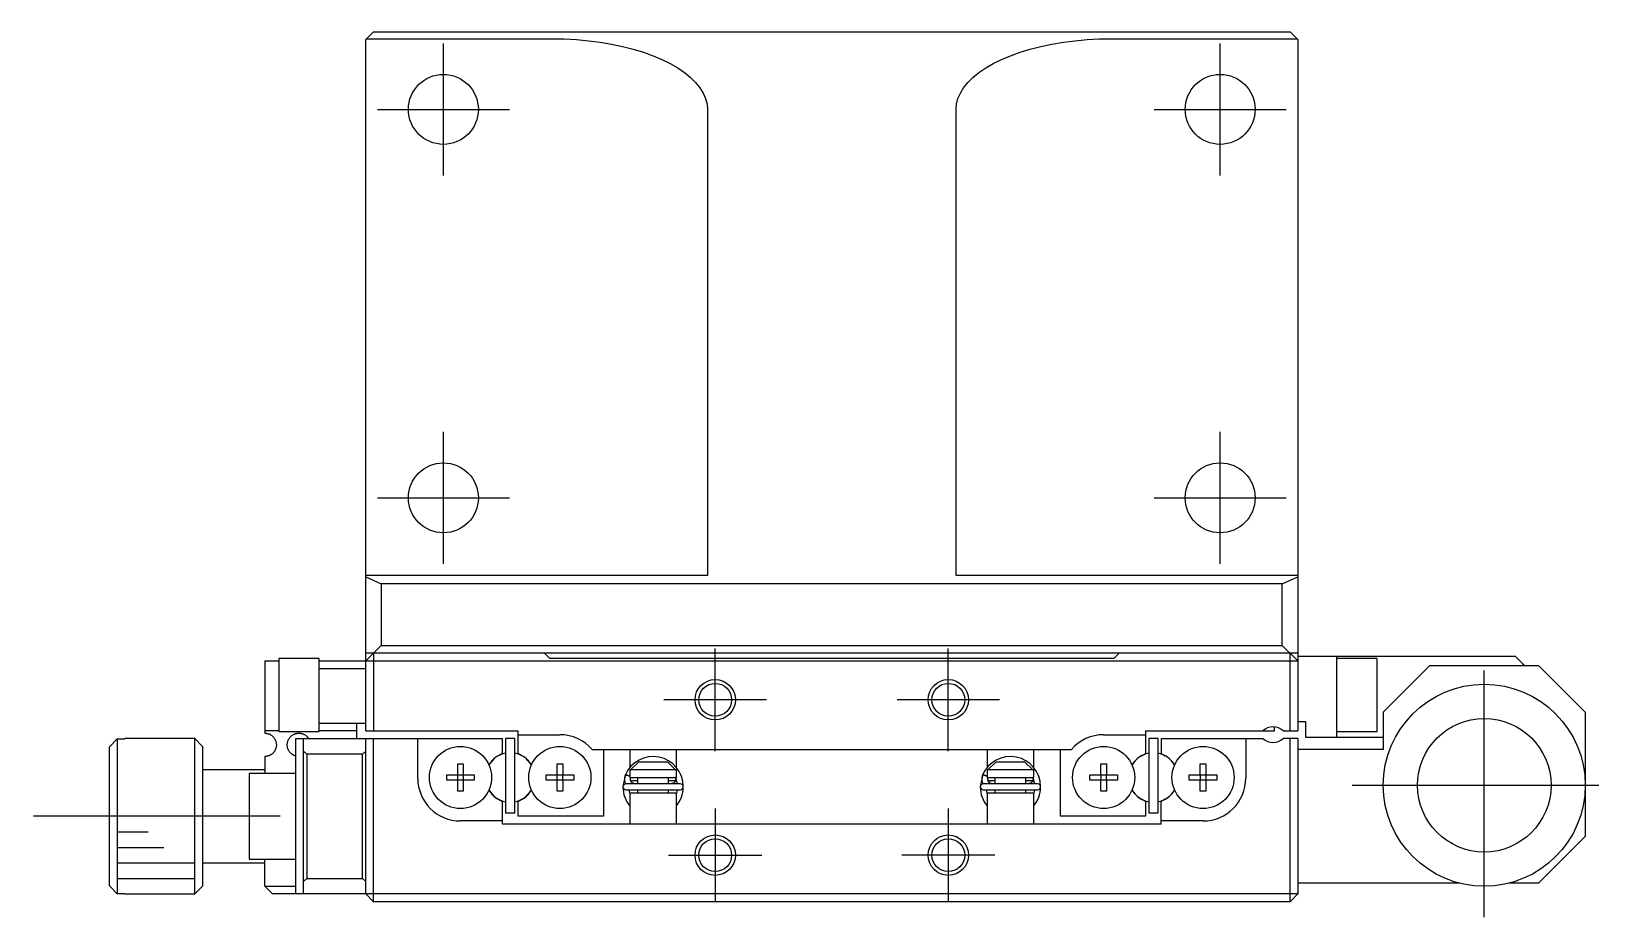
# Model space of a CAD drawing. Extents: x 0 to 442, y -8 to 310.
# Drawn here: x 97.5 to 199.5, y 253 to 310 of the extents above; entities that cross this region are included whole.
import ezdxf

# ---------------------------------------------------------------- set-up
doc = ezdxf.new("R2010")
doc.units = 0
doc.header["$LTSCALE"] = 0.5
doc.linetypes.add('CENTER', pattern=[50.8, 31.75, -6.35, 6.35, -6.35])
for name, color, linetype in [('MSM_CENTER', 1, 'CENTER'), ('MSM_CONTINUOUS', 7, 'CONTINUOUS'), ('MSM_NARROW', 5, 'CONTINUOUS')]:
    doc.layers.add(name, color=color, linetype=linetype)

msp = doc.modelspace()

# ---------------------------------------------------------------- linework, layer by layer
at = {"layer": 'MSM_CENTER'}
for p, q in [((124, 300.75), (124, 309.25)), ((174, 300.75), (174, 309.25)), ((119.75, 305), (128.25, 305)), ((169.75, 305), (178.25, 305)), ((124, 275.75), (124, 284.25)), ((174, 275.75), (174, 284.25)), ((119.75, 280), (128.25, 280)), ((169.75, 280), (178.25, 280)), ((141.499999, 263.7), (141.499999, 270.3)), ((156.5, 263.7), (156.5, 270.3)), ((191, 253.000001), (191, 269.999999)), ((144.799999, 267), (138.199999, 267)), ((159.8, 267), (153.2, 267)), ((182.500001, 261.5), (199.499999, 261.5)), ((113.5, 259.5), (97.5, 259.5)), ((141.5, 260.000001), (141.5, 253.999999)), ((156.5, 260.000001), (156.5, 253.999999)), ((138.499999, 256.999999), (144.500001, 256.999999)), ((159.500001, 256.999999), (153.499999, 256.999999))]:
    msp.add_line(p, q, dxfattribs=at)
at = {"layer": 'MSM_CONTINUOUS'}
for p, q in [((119.044274, 309.544274), (119, 309.5)), ((119, 265), (119, 309.5)), ((119.5, 310), (119.044274, 309.544274)), ((119.044274, 309.544274), (131, 309.544274)), ((119.5, 310), (178.5, 310)), ((131, 309.544274), (131.784591, 309.530225)), ((131.784591, 309.530225), (132.564345, 309.488166)), ((132.564345, 309.488166), (133.334454, 309.418356)), ((133.334454, 309.418356), (134.09017, 309.321225)), ((134.09017, 309.321225), (134.826834, 309.197373)), ((134.826834, 309.197373), (135.539905, 309.047562)), ((162.460095, 309.047562), (163.173166, 309.197373)), ((163.173166, 309.197373), (163.90983, 309.321225)), ((163.90983, 309.321225), (164.665546, 309.418356)), ((164.665546, 309.418356), (165.435655, 309.488166)), ((165.435655, 309.488166), (166.215409, 309.530225)), ((166.215409, 309.530225), (167, 309.544274)), ((167, 309.544274), (178.955726, 309.544274)), ((178.955726, 309.544274), (178.5, 310)), ((179, 309.5), (178.955726, 309.544274)), ((179, 309.5), (179, 265)), ((135.539905, 309.047562), (136.224986, 308.872716)), ((136.224986, 308.872716), (136.877853, 308.673914)), ((136.877853, 308.673914), (137.49448, 308.452381)), ((137.49448, 308.452381), (138.071068, 308.209482)), ((138.071068, 308.209482), (138.60406, 307.946716)), ((159.39594, 307.946716), (159.928932, 308.209482)), ((159.928932, 308.209482), (160.50552, 308.452381)), ((160.50552, 308.452381), (161.122147, 308.673914)), ((161.122147, 308.673914), (161.775014, 308.872716)), ((161.775014, 308.872716), (162.460095, 309.047562)), ((138.60406, 307.946716), (139.09017, 307.665703)), ((139.09017, 307.665703), (139.526402, 307.368174)), ((139.526402, 307.368174), (139.910065, 307.055965)), ((139.910065, 307.055965), (140.238795, 306.731)), ((157.761205, 306.731), (158.089935, 307.055965)), ((158.089935, 307.055965), (158.473598, 307.368174)), ((158.473598, 307.368174), (158.90983, 307.665703)), ((158.90983, 307.665703), (159.39594, 307.946716)), ((140.238795, 306.731), (140.510565, 306.395283)), ((140.510565, 306.395283), (140.723699, 306.050883)), ((140.723699, 306.050883), (140.876883, 305.699924)), ((157.123117, 305.699924), (157.276301, 306.050883)), ((157.276301, 306.050883), (157.489435, 306.395283)), ((157.489435, 306.395283), (157.761205, 306.731)), ((140.876883, 305.699924), (140.969173, 305.34457)), ((140.969173, 305.34457), (141, 304.987011)), ((141, 304.987011), (141, 275)), ((157, 304.987011), (157.030827, 305.34457)), ((157, 275), (157, 304.987011)), ((157.030827, 305.34457), (157.123117, 305.699924)), ((141, 275), (119, 275)), ((119, 274.909078), (120, 274.453352)), ((178, 274.453352), (120, 274.453352)), ((120, 274.453352), (120, 270.5)), ((179, 275), (157, 275)), ((178, 274.453352), (179, 274.909078)), ((178, 270.5), (178, 274.453352)), ((120, 270.5), (119, 269.5)), ((120, 270.5), (178, 270.5)), ((178, 270.5), (179, 269.5)), ((112.5, 269.5), (113.4, 269.5)), ((112.5, 269.5), (112.5, 264.85)), ((113.4, 269.65), (113.4, 264.95)), ((116, 269.65), (113.4, 269.65)), ((116, 264.95), (116, 269.65)), ((116, 269.5), (179, 269.5)), ((179, 270), (119, 270)), ((119.5, 270), (119.5, 265)), ((130.85, 269.65), (130.5, 270)), ((167.15, 269.65), (130.85, 269.65)), ((167.5, 270), (167.15, 269.65)), ((178.5, 265), (178.5, 270)), ((179, 269.8), (193, 269.8)), ((181.5, 264.6), (181.5, 269.8)), ((184.1, 269.65), (181.5, 269.65)), ((184.1, 264.95), (184.1, 269.65)), ((193.5, 269.3), (193, 269.8)), ((193.5, 269.2), (193.5, 269.3)), ((193.5, 269.3), (193.6, 269.2)), ((119, 269), (116, 269)), ((187.5, 269.2), (184.5, 266.2)), ((187.5, 269.2), (194.5, 269.2)), ((197.5, 266.2), (194.5, 269.2)), ((116, 265.5), (119, 265.5)), ((118.4, 265.5), (118.4, 264.5)), ((177.5, 265), (177.5, 265.244987)), ((179, 265.6), (179.5, 265.6)), ((179.5, 265.6), (179.5, 264.6)), ((184.5, 266.2), (184.5, 263.8)), ((197.5, 266.2), (197.5, 258.2)), ((102.5, 263.982187), (103, 264.483974)), ((103, 264.483974), (103, 254.516026)), ((103, 264.483974), (103.5, 264.483974)), ((103.5, 264.483974), (103.5, 264.5)), ((108, 264.5), (103.5, 264.5)), ((108, 254.5), (108, 264.5)), ((108.5, 264), (108, 264.5)), ((113.4, 265), (112.5, 265)), ((112.5, 264.85), (112.511761, 264.849908)), ((112.511761, 264.849908), (112.523492, 264.849632)), ((112.523492, 264.849632), (112.535281, 264.84917)), ((112.535281, 264.84917), (112.546985, 264.848527)), ((112.546985, 264.848527), (112.558909, 264.847683)), ((112.558909, 264.847683), (112.570695, 264.846661)), ((112.570695, 264.846661), (112.58242, 264.845458)), ((112.58242, 264.845458), (112.593969, 264.84409)), ((112.593969, 264.84409), (112.608419, 264.842122)), ((112.608419, 264.842122), (112.622568, 264.839916)), ((112.622568, 264.839916), (112.636399, 264.837492)), ((112.636399, 264.837492), (112.649896, 264.834868)), ((112.649896, 264.834868), (112.667865, 264.830973)), ((112.667865, 264.830973), (112.685273, 264.826756)), ((112.685273, 264.826756), (112.702133, 264.822248)), ((112.702133, 264.822248), (112.726244, 264.815066)), ((112.726244, 264.815066), (112.749352, 264.807343)), ((112.749352, 264.807343), (112.771528, 264.799127)), ((112.771528, 264.799127), (112.792842, 264.790466)), ((112.792842, 264.790466), (112.820658, 264.778)), ((112.820658, 264.778), (112.847218, 264.764789)), ((112.847218, 264.764789), (112.872633, 264.75088)), ((112.872633, 264.75088), (112.913044, 264.726019)), ((112.913044, 264.726019), (112.950896, 264.699327)), ((112.950896, 264.699327), (112.986694, 264.670641)), ((112.986694, 264.670641), (113.020302, 264.640172)), ((113.020302, 264.640172), (113.052403, 264.607299)), ((113.052403, 264.607299), (113.082369, 264.572596)), ((113.082369, 264.572596), (113.110357, 264.53585)), ((113.110357, 264.53585), (113.136149, 264.497259)), ((113.136149, 264.497259), (113.160268, 264.455735)), ((113.160268, 264.455735), (113.181896, 264.412279)), ((113.181896, 264.412279), (113.20103, 264.366565)), ((113.20103, 264.366565), (113.217334, 264.318932)), ((113.217334, 264.318932), (113.230926, 264.26807)), ((113.230926, 264.26807), (113.241085, 264.215294)), ((113.241085, 264.215294), (113.245862, 264.178676)), ((113.4, 264.95), (116, 264.95)), ((113.952858, 264.165407), (113.957725, 264.20736)), ((113.957725, 264.20736), (113.964791, 264.248214)), ((113.964791, 264.248214), (113.977822, 264.30239)), ((113.977822, 264.30239), (113.994476, 264.354436)), ((113.994476, 264.354436), (114.014474, 264.404227)), ((114.014474, 264.404227), (114.036669, 264.450003)), ((114.036669, 264.450003), (114.06163, 264.493702)), ((114.06163, 264.493702), (114.08923, 264.535281)), ((114.08923, 264.535281), (114.119339, 264.574693)), ((114.119339, 264.574693), (114.152879, 264.613022)), ((114.152879, 264.613022), (114.189096, 264.649124)), ((114.189096, 264.649124), (114.228079, 264.682945)), ((114.228079, 264.682945), (114.269916, 264.714433)), ((114.269916, 264.714433), (114.307571, 264.739159)), ((114.307571, 264.739159), (114.347783, 264.76217)), ((114.347783, 264.76217), (114.390896, 264.783341)), ((114.390896, 264.783341), (114.413862, 264.793289)), ((114.413862, 264.793289), (114.437859, 264.802742)), ((114.437859, 264.802742), (114.462978, 264.811621)), ((114.462978, 264.811621), (114.48931, 264.819846)), ((114.48931, 264.819846), (114.516947, 264.827337)), ((114.5, 264.5), (127.8, 264.5)), ((114.5, 254.5), (114.5, 264.5)), ((114.516947, 264.827337), (114.54598, 264.834015)), ((114.54598, 264.834015), (114.559192, 264.836662)), ((114.559192, 264.836662), (114.572749, 264.839122)), ((114.572749, 264.839122), (114.58663, 264.841377)), ((114.58663, 264.841377), (114.60081, 264.843408)), ((114.60081, 264.843408), (114.615266, 264.845197)), ((114.615266, 264.845197), (114.629976, 264.846724)), ((114.629976, 264.846724), (114.641128, 264.847685)), ((114.641128, 264.847685), (114.652416, 264.848488)), ((114.652416, 264.848488), (114.663808, 264.849126)), ((114.663808, 264.849126), (114.675271, 264.849592)), ((114.675271, 264.849592), (114.687235, 264.84989)), ((114.687235, 264.84989), (114.699249, 264.849998)), ((114.699249, 264.849998), (114.711264, 264.849914)), ((114.711264, 264.849914), (114.723234, 264.84964)), ((114.723234, 264.84964), (114.736746, 264.849096)), ((114.736746, 264.849096), (114.750172, 264.848312)), ((114.750172, 264.848312), (114.763467, 264.8473)), ((114.763467, 264.8473), (114.776589, 264.846072)), ((114.776589, 264.846072), (114.789493, 264.844639)), ((114.789493, 264.844639), (114.802136, 264.843013)), ((114.802136, 264.843013), (114.821874, 264.840032)), ((114.821874, 264.840032), (114.841036, 264.836622)), ((114.841036, 264.836622), (114.859617, 264.83282)), ((114.859617, 264.83282), (114.877613, 264.828667)), ((114.877613, 264.828667), (114.895021, 264.824202)), ((114.895021, 264.824202), (114.911834, 264.819462)), ((114.911834, 264.819462), (114.952882, 264.806156)), ((114.952882, 264.806156), (114.991242, 264.791332)), ((114.991242, 264.791332), (115.027174, 264.775114)), ((115, 254.5), (115, 264.5)), ((115.027174, 264.775114), (115.060941, 264.757623)), ((115.060941, 264.757623), (115.092806, 264.738981)), ((115.092806, 264.738981), (115.123029, 264.719311)), ((115.123029, 264.719311), (115.163527, 264.689639)), ((115.163527, 264.689639), (115.201376, 264.657831)), ((115.201376, 264.657831), (115.236674, 264.623938)), ((115.236674, 264.623938), (115.269516, 264.588008)), ((115.269516, 264.588008), (115.300823, 264.548913)), ((115.300823, 264.548913), (115.329586, 264.507605)), ((115.329586, 264.507605), (115.334326, 264.500162)), ((118.4, 265), (116, 265)), ((119, 265), (128.8, 265)), ((119, 254.5), (119, 264.5)), ((119.5, 254), (119.5, 264.5)), ((122.35, 261.95), (122.35, 264.5)), ((127.8, 263.550806), (127.8, 264.5)), ((128, 264.5), (128, 259.7)), ((128.6, 264.5), (128, 264.5)), ((128.6, 259.7), (128.6, 264.5)), ((128.8, 265), (128.8, 263.550806)), ((128.8, 264.75), (131.5, 264.75)), ((166.5, 264.75), (169.2, 264.75)), ((169.2, 265), (177.5, 265)), ((169.2, 265), (169.2, 263.550806)), ((169.4, 264.5), (169.4, 259.7)), ((170, 264.5), (169.4, 264.5)), ((170, 259.7), (170, 264.5)), ((170.2, 264.5), (170.2, 263.550806)), ((170.2, 264.5), (176.738562, 264.5)), ((175.65, 264.5), (175.65, 261.95)), ((178.061438, 265), (179, 265)), ((179, 264.5), (178.061438, 264.5)), ((178.5, 254), (178.5, 264.5)), ((179, 264.5), (179, 254.5)), ((179.5, 264.6), (184.5, 264.6)), ((181.5, 264.95), (184.1, 264.95)), ((102.5, 255.017813), (102.5, 263.982187)), ((108.5, 264), (108.5, 255)), ((112.534494, 263.350794), (112.5, 263.35)), ((112.5, 263.35), (112.5, 262.25)), ((112.568896, 263.353171), (112.534494, 263.350794)), ((112.60276, 263.357074), (112.568896, 263.353171)), ((112.636358, 263.3625), (112.60276, 263.357074)), ((112.66789, 263.369033), (112.636358, 263.3625)), ((112.699035, 263.376892), (112.66789, 263.369033)), ((112.72945, 263.385961), (112.699035, 263.376892)), ((112.75935, 263.396269), (112.72945, 263.385961)), ((112.787938, 263.407475), (112.75935, 263.396269)), ((112.815922, 263.419784), (112.787938, 263.407475)), ((112.843034, 263.433046), (112.815922, 263.419784)), ((112.869452, 263.44731), (112.843034, 263.433046)), ((112.890431, 263.459638), (112.869452, 263.44731)), ((112.910903, 263.472579), (112.890431, 263.459638)), ((112.930837, 263.486095), (112.910903, 263.472579)), ((112.959395, 263.507164), (112.930837, 263.486095)), ((112.986684, 263.529353), (112.959395, 263.507164)), ((113.01193, 263.551888), (112.986684, 263.529353)), ((113.035901, 263.5753), (113.01193, 263.551888)), ((113.058376, 263.599285), (113.035901, 263.5753)), ((113.079555, 263.623958), (113.058376, 263.599285)), ((113.100066, 263.650089), (113.079555, 263.623958)), ((113.119174, 263.676771), (113.100066, 263.650089)), ((113.13675, 263.703707), (113.119174, 263.676771)), ((113.152955, 263.731016), (113.13675, 263.703707)), ((113.167522, 263.758074), (113.152955, 263.731016)), ((113.180803, 263.785345), (113.167522, 263.758074)), ((113.19275, 263.812604), (113.180803, 263.785345)), ((113.203473, 263.839949), (113.19275, 263.812604)), ((113.2151, 263.873884), (113.203473, 263.839949)), ((113.224951, 263.907801), (113.2151, 263.873884)), ((113.233078, 263.941589), (113.224951, 263.907801)), ((113.239533, 263.975138), (113.233078, 263.941589)), ((113.245549, 264.018421), (113.239533, 263.975138)), ((113.248991, 264.061131), (113.245549, 264.018421)), ((113.245862, 264.178676), (113.248864, 264.141257)), ((113.248864, 264.141257), (113.249994, 264.103111)), ((113.249994, 264.103111), (113.248991, 264.061131)), ((113.950304, 264.078636), (113.950337, 264.122463)), ((113.952917, 264.033934), (113.950304, 264.078636)), ((113.950337, 264.122463), (113.952858, 264.165407)), ((113.958337, 263.988493), (113.952917, 264.033934)), ((113.966721, 263.942515), (113.958337, 263.988493)), ((113.974804, 263.908724), (113.966721, 263.942515)), ((113.984624, 263.874765), (113.974804, 263.908724)), ((113.99623, 263.840761), (113.984624, 263.874765)), ((114.00967, 263.806837), (113.99623, 263.840761)), ((114.024084, 263.775011), (114.00967, 263.806837)), ((114.040269, 263.743342), (114.024084, 263.775011)), ((114.058221, 263.711983), (114.040269, 263.743342)), ((114.077936, 263.681087), (114.058221, 263.711983)), ((114.099411, 263.650808), (114.077936, 263.681087)), ((114.12264, 263.621298), (114.099411, 263.650808)), ((114.146595, 263.5938), (114.12264, 263.621298)), ((114.172186, 263.56717), (114.146595, 263.5938)), ((114.199351, 263.541564), (114.172186, 263.56717)), ((114.220195, 263.523559), (114.199351, 263.541564)), ((114.241866, 263.506192), (114.220195, 263.523559)), ((114.264323, 263.489523), (114.241866, 263.506192)), ((114.287522, 263.473612), (114.264323, 263.489523)), ((114.312219, 263.458033), (114.287522, 263.473612)), ((114.337681, 263.443329), (114.312219, 263.458033)), ((114.363842, 263.429558), (114.337681, 263.443329)), ((114.390636, 263.416777), (114.363842, 263.429558)), ((114.417217, 263.405357), (114.390636, 263.416777)), ((114.444354, 263.39492), (114.417217, 263.405357)), ((114.471973, 263.385508), (114.444354, 263.39492)), ((114.5, 263.377158), (114.471973, 263.385508)), ((115, 263.7), (115.2, 263.5)), ((115.2, 263.5), (115.2, 255.5)), ((118.8, 263.5), (115.2, 263.5)), ((118.8, 263.5), (119, 263.7)), ((118.8, 255.5), (118.8, 263.5)), ((127.8, 263.550806), (127.539905, 263.40064)), ((129.060095, 263.40064), (128.8, 263.550806)), ((133.579062, 263.8), (164.420938, 263.8)), ((134.3, 263.8), (134.3, 259.5)), ((136, 263.8), (136, 262.636615)), ((139, 262.636245), (139, 263.8)), ((159, 263.8), (159, 262.636615)), ((162, 262.636245), (162, 263.8)), ((163.7, 263.8), (163.7, 259.5)), ((168.939905, 263.40064), (169.2, 263.550806)), ((170.2, 263.550806), (170.460095, 263.40064)), ((184.5, 263.8), (179, 263.8)), ((112.5, 262.5), (108.5, 262.5)), ((111.5, 262.25), (111.5, 256.75)), ((114.5, 262.25), (111.5, 262.25)), ((124.213639, 262.18), (124.92, 262.18)), ((124.213639, 261.82), (124.213639, 262.18)), ((124.92, 262.886361), (125.28, 262.886361)), ((124.92, 262.18), (124.92, 262.886361)), ((124.930372, 262.169628), (124.92, 262.18)), ((124.930372, 261.830372), (124.930372, 262.169628)), ((124.930372, 262.169628), (125.269628, 262.169628)), ((125.269628, 262.169628), (125.28, 262.18)), ((125.269628, 262.169628), (125.269628, 261.830372)), ((125.28, 262.886361), (125.28, 262.18)), ((125.28, 262.18), (125.986361, 262.18)), ((125.986361, 262.18), (125.986361, 261.82)), ((130.613639, 261.82), (130.613639, 262.18)), ((130.613639, 262.18), (131.32, 262.18)), ((131.32, 262.886361), (131.68, 262.886361)), ((131.32, 262.18), (131.32, 262.886361)), ((131.330372, 262.169628), (131.32, 262.18)), ((131.330372, 262.169628), (131.669628, 262.169628)), ((131.330372, 261.830372), (131.330372, 262.169628)), ((131.669628, 262.169628), (131.68, 262.18)), ((131.669628, 262.169628), (131.669628, 261.830372)), ((131.68, 262.886361), (131.68, 262.18)), ((131.68, 262.18), (132.386361, 262.18)), ((132.386361, 262.18), (132.386361, 261.82)), ((135.71156, 262.164531), (135.699506, 262.134364)), ((135.711983, 262.16526), (135.71156, 262.164531)), ((135.71535, 262.1673), (135.711983, 262.16526)), ((135.72537, 262.193692), (135.713553, 262.166697)), ((135.717582, 262.167792), (135.71535, 262.1673)), ((135.716381, 262.173397), (135.9398, 262.105696)), ((135.722003, 262.168121), (135.717582, 262.167792)), ((135.727548, 262.167916), (135.722003, 262.168121)), ((135.734179, 262.16718), (135.727548, 262.167916)), ((135.741853, 262.165916), (135.734179, 262.16718)), ((135.750517, 262.164133), (135.741853, 262.165916)), ((135.760116, 262.161844), (135.750517, 262.164133)), ((135.770584, 262.159062), (135.760116, 262.161844)), ((135.781853, 262.155808), (135.770584, 262.159062)), ((135.793847, 262.152101), (135.781853, 262.155808)), ((135.806486, 262.147968), (135.793847, 262.152101)), ((135.819686, 262.143435), (135.806486, 262.147968)), ((135.83336, 262.138533), (135.819686, 262.143435)), ((139, 262.5), (136, 262.5)), ((136, 262.5), (136, 262)), ((136.054317, 262.5), (136.583485, 263)), ((136.583485, 263), (138.416515, 263)), ((138.416515, 263), (138.945683, 262.5)), ((139, 262), (139, 262.5)), ((139.284219, 262.169839), (139.283663, 262.173188)), ((139.309821, 262.107645), (139.28844, 262.164531)), ((158.71156, 262.164531), (158.699506, 262.134364)), ((158.711983, 262.16526), (158.71156, 262.164531)), ((158.71535, 262.1673), (158.711983, 262.16526)), ((158.717582, 262.167792), (158.71535, 262.1673)), ((158.716381, 262.173397), (158.9398, 262.105696)), ((158.72537, 262.193692), (158.716639, 262.173858)), ((158.722003, 262.168121), (158.717582, 262.167792)), ((158.727548, 262.167916), (158.722003, 262.168121)), ((158.734179, 262.16718), (158.727548, 262.167916)), ((158.741853, 262.165916), (158.734179, 262.16718)), ((158.750517, 262.164133), (158.741853, 262.165916)), ((158.760116, 262.161844), (158.750517, 262.164133)), ((158.770584, 262.159062), (158.760116, 262.161844)), ((158.781853, 262.155808), (158.770584, 262.159062)), ((158.793847, 262.152101), (158.781853, 262.155808)), ((158.806486, 262.147968), (158.793847, 262.152101)), ((158.819686, 262.143435), (158.806486, 262.147968)), ((158.83336, 262.138533), (158.819686, 262.143435)), ((162, 262.5), (159, 262.5)), ((159, 262.5), (159, 262)), ((159.054317, 262.5), (159.583485, 263)), ((159.583485, 263), (161.416515, 263)), ((161.416515, 263), (161.945683, 262.5)), ((162, 262), (162, 262.5)), ((162.284219, 262.169839), (162.283663, 262.173188)), ((162.309821, 262.107645), (162.28844, 262.164531)), ((165.613639, 262.18), (166.32, 262.18)), ((165.613639, 261.82), (165.613639, 262.18)), ((166.32, 262.886361), (166.68, 262.886361)), ((166.32, 262.18), (166.32, 262.886361)), ((166.330372, 262.169628), (166.32, 262.18)), ((166.330372, 262.169628), (166.669628, 262.169628)), ((166.330372, 261.830372), (166.330372, 262.169628)), ((166.669628, 262.169628), (166.68, 262.18)), ((166.669628, 262.169628), (166.669628, 261.830372)), ((166.68, 262.886361), (166.68, 262.18)), ((166.68, 262.18), (167.386361, 262.18)), ((167.386361, 262.18), (167.386361, 261.82)), ((172.013639, 261.82), (172.013639, 262.18)), ((172.013639, 262.18), (172.72, 262.18)), ((172.72, 262.886361), (173.08, 262.886361)), ((172.72, 262.18), (172.72, 262.886361)), ((172.730372, 262.169628), (172.72, 262.18)), ((172.730372, 261.830372), (172.730372, 262.169628)), ((172.730372, 262.169628), (173.069628, 262.169628)), ((173.069628, 262.169628), (173.08, 262.18)), ((173.069628, 262.169628), (173.069628, 261.830372)), ((173.08, 262.886361), (173.08, 262.18)), ((173.08, 262.18), (173.786361, 262.18)), ((173.786361, 262.18), (173.786361, 261.82)), ((124.92, 261.82), (124.213639, 261.82)), ((124.930372, 261.830372), (124.92, 261.82)), ((124.92, 261.113639), (124.92, 261.82)), ((125.269628, 261.830372), (124.930372, 261.830372)), ((125.269628, 261.830372), (125.28, 261.82)), ((125.28, 261.82), (125.28, 261.113639)), ((125.986361, 261.82), (125.28, 261.82)), ((131.32, 261.82), (130.613639, 261.82)), ((131.330372, 261.830372), (131.32, 261.82)), ((131.32, 261.113639), (131.32, 261.82)), ((131.669628, 261.830372), (131.330372, 261.830372)), ((131.669628, 261.830372), (131.68, 261.82)), ((131.68, 261.82), (131.68, 261.113639)), ((132.386361, 261.82), (131.68, 261.82)), ((135.692304, 262.115047), (135.556344, 261.427592)), ((135.657494, 261.933885), (135.656415, 261.899659)), ((135.656415, 261.899659), (135.657047, 261.865423)), ((135.657047, 261.865423), (135.659389, 261.83126)), ((135.660284, 261.968017), (135.657494, 261.933885)), ((135.659389, 261.83126), (135.663436, 261.797254)), ((135.664776, 262.001972), (135.660284, 261.968017)), ((135.663436, 261.797254), (135.669178, 261.763487)), ((135.670961, 262.035666), (135.664776, 262.001972)), ((135.669178, 261.763487), (135.676601, 261.730043)), ((135.678824, 262.069018), (135.670961, 262.035666)), ((135.676601, 261.730043), (135.685686, 261.697004)), ((135.688347, 262.101945), (135.678824, 262.069018)), ((135.685686, 261.697004), (135.696413, 261.664449)), ((135.699506, 262.134364), (135.688347, 262.101945)), ((135.696413, 261.664449), (135.708755, 261.632458)), ((135.708755, 261.632458), (135.722683, 261.601111)), ((135.722683, 261.601111), (135.726375, 261.593453)), ((139.25, 261.595), (135.75, 261.595)), ((135.75, 261.205), (139.25, 261.205)), ((135.847417, 262.133294), (135.83336, 262.138533)), ((135.861763, 262.127753), (135.847417, 262.133294)), ((135.876303, 262.121947), (135.861763, 262.127753)), ((135.890939, 262.115915), (135.876303, 262.121947)), ((135.905575, 262.109697), (135.890939, 262.115915)), ((135.920113, 262.103333), (135.905575, 262.109697)), ((135.934457, 262.096867), (135.920113, 262.103333)), ((135.948511, 262.090342), (135.934457, 262.096867)), ((135.9398, 262.105696), (136, 262.075506)), ((135.962182, 262.0838), (135.948511, 262.090342)), ((135.996632, 260.999797), (135.956318, 261.204977)), ((135.975378, 262.077286), (135.962182, 262.0838)), ((135.988012, 262.070842), (135.975378, 262.077286)), ((136, 262.064512), (135.988012, 262.070842)), ((136, 262), (139, 262)), ((136.046438, 261.899941), (136.047067, 261.915005)), ((136.04658, 261.884867), (136.046438, 261.899941)), ((136.047492, 261.869824), (136.04658, 261.884867)), ((136.047067, 261.915005), (136.048465, 261.93002)), ((136.04917, 261.854851), (136.047492, 261.869824)), ((136.048465, 261.93002), (136.050628, 261.944946)), ((136.051609, 261.839987), (136.04917, 261.854851)), ((136.050628, 261.944946), (136.053552, 261.959743)), ((136.054801, 261.825271), (136.051609, 261.839987)), ((136.053552, 261.959743), (136.057227, 261.974372)), ((136.058736, 261.810741), (136.054801, 261.825271)), ((136.057227, 261.974372), (136.061643, 261.988795)), ((136.063403, 261.796434), (136.058736, 261.810741)), ((136.061643, 261.988795), (136.066788, 262.002975)), ((136.061805, 261.8), (136.5, 261.8)), ((136.068786, 261.782386), (136.063403, 261.796434)), ((136.066788, 262.002975), (136.070195, 262.011295)), ((136.074871, 261.768634), (136.068786, 261.782386)), ((136.08164, 261.755209), (136.074871, 261.768634)), ((136.089074, 261.742147), (136.08164, 261.755209)), ((136.097152, 261.729478), (136.089074, 261.742147)), ((136.105853, 261.717232), (136.097152, 261.729478)), ((136.115151, 261.705439), (136.105853, 261.717232)), ((136.125024, 261.694126), (136.115151, 261.705439)), ((136.135445, 261.683319), (136.125024, 261.694126)), ((136.146386, 261.673043), (136.135445, 261.683319)), ((136.157821, 261.663321), (136.146386, 261.673043)), ((136.16972, 261.654176), (136.157821, 261.663321)), ((136.182053, 261.645628), (136.16972, 261.654176)), ((136.194791, 261.637694), (136.182053, 261.645628)), ((136.207901, 261.630394), (136.194791, 261.637694)), ((136.221353, 261.623743), (136.207901, 261.630394)), ((136.235113, 261.617756), (136.221353, 261.623743)), ((136.24915, 261.612445), (136.235113, 261.617756)), ((136.26343, 261.607822), (136.24915, 261.612445)), ((136.277918, 261.603898), (136.26343, 261.607822)), ((136.292581, 261.600681), (136.277918, 261.603898)), ((136.307385, 261.598177), (136.292581, 261.600681)), ((136.322294, 261.596394), (136.307385, 261.598177)), ((136.337274, 261.595334), (136.322294, 261.596394)), ((136.351499, 261.595), (136.337274, 261.595334)), ((136.5, 262), (136.5, 261.595)), ((136.5, 261.205), (136.5, 261)), ((138.5, 261.595), (138.5, 262)), ((138.5, 261.8), (138.938184, 261.8)), ((138.5, 261), (138.5, 261.205)), ((138.655196, 261.595076), (138.648501, 261.595)), ((138.6702, 261.595771), (138.655196, 261.595076)), ((138.685156, 261.597193), (138.6702, 261.595771)), ((138.700027, 261.599338), (138.685156, 261.597193)), ((138.714779, 261.602202), (138.700027, 261.599338)), ((138.729378, 261.60578), (138.714779, 261.602202)), ((138.743787, 261.610063), (138.729378, 261.60578)), ((138.757974, 261.615043), (138.743787, 261.610063)), ((138.771903, 261.620709), (138.757974, 261.615043)), ((138.785542, 261.62705), (138.771903, 261.620709)), ((138.798857, 261.634052), (138.785542, 261.62705)), ((138.811814, 261.6417), (138.798857, 261.634052)), ((138.824383, 261.649977), (138.811814, 261.6417)), ((138.836532, 261.658864), (138.824383, 261.649977)), ((138.848229, 261.668343), (138.836532, 261.658864)), ((138.859444, 261.678391), (138.848229, 261.668343)), ((138.870149, 261.688986), (138.859444, 261.678391)), ((138.880316, 261.700103), (138.870149, 261.688986)), ((138.889917, 261.711716), (138.880316, 261.700103)), ((138.898926, 261.723797), (138.889917, 261.711716)), ((138.90732, 261.736317), (138.898926, 261.723797)), ((138.915074, 261.749246), (138.90732, 261.736317)), ((138.922167, 261.762552), (138.915074, 261.749246)), ((138.92858, 261.776201), (138.922167, 261.762552)), ((138.934293, 261.790159), (138.92858, 261.776201)), ((138.929805, 262.011295), (138.935571, 261.996751)), ((138.939291, 261.80439), (138.934293, 261.790159)), ((138.93521, 262.000158), (139.043689, 261.595043)), ((138.935571, 261.996751), (138.940387, 261.982489)), ((138.943559, 261.818857), (138.939291, 261.80439)), ((138.940387, 261.982489), (138.944472, 261.967997)), ((138.947085, 261.833523), (138.943559, 261.818857)), ((138.944472, 261.967997), (138.947816, 261.95331)), ((138.949859, 261.84835), (138.947085, 261.833523)), ((138.947816, 261.95331), (138.950406, 261.938468)), ((138.951872, 261.863298), (138.949859, 261.84835)), ((138.950406, 261.938468), (138.952236, 261.92351)), ((138.953118, 261.878328), (138.951872, 261.863298)), ((138.952236, 261.92351), (138.9533, 261.908474)), ((138.953595, 261.8934), (138.953118, 261.878328)), ((138.9533, 261.908474), (138.953595, 261.8934)), ((139.043366, 261.204944), (139.003369, 260.999754)), ((158.692304, 262.115047), (158.556344, 261.427592)), ((158.657494, 261.933885), (158.656415, 261.899659)), ((158.656415, 261.899659), (158.657047, 261.865423)), ((158.657047, 261.865423), (158.659389, 261.83126)), ((158.660284, 261.968017), (158.657494, 261.933885)), ((158.659389, 261.83126), (158.663436, 261.797254)), ((158.664776, 262.001972), (158.660284, 261.968017)), ((158.663436, 261.797254), (158.669178, 261.763487)), ((158.670961, 262.035666), (158.664776, 262.001972)), ((158.669178, 261.763487), (158.676601, 261.730043)), ((158.678824, 262.069018), (158.670961, 262.035666)), ((158.676601, 261.730043), (158.685686, 261.697004)), ((158.688347, 262.101945), (158.678824, 262.069018)), ((158.685686, 261.697004), (158.696413, 261.664449)), ((158.699506, 262.134364), (158.688347, 262.101945)), ((158.696413, 261.664449), (158.708755, 261.632458)), ((158.708755, 261.632458), (158.722683, 261.601111)), ((158.722683, 261.601111), (158.726375, 261.593453)), ((162.25, 261.595), (158.75, 261.595)), ((158.75, 261.205), (162.25, 261.205)), ((158.847417, 262.133294), (158.83336, 262.138533)), ((158.861763, 262.127753), (158.847417, 262.133294)), ((158.876303, 262.121947), (158.861763, 262.127753)), ((158.890939, 262.115915), (158.876303, 262.121947)), ((158.905575, 262.109697), (158.890939, 262.115915)), ((158.920113, 262.103333), (158.905575, 262.109697)), ((158.934457, 262.096867), (158.920113, 262.103333)), ((158.948511, 262.090342), (158.934457, 262.096867)), ((158.9398, 262.105696), (159, 262.075506)), ((158.962182, 262.0838), (158.948511, 262.090342)), ((158.996632, 260.999797), (158.956318, 261.204977)), ((158.975378, 262.077286), (158.962182, 262.0838)), ((158.988012, 262.070842), (158.975378, 262.077286)), ((159, 262.064512), (158.988012, 262.070842)), ((159, 262), (162, 262)), ((159.046438, 261.899941), (159.047067, 261.915005)), ((159.04658, 261.884867), (159.046438, 261.899941)), ((159.047492, 261.869824), (159.04658, 261.884867)), ((159.047067, 261.915005), (159.048465, 261.93002)), ((159.04917, 261.854851), (159.047492, 261.869824)), ((159.048465, 261.93002), (159.050628, 261.944946)), ((159.051609, 261.839987), (159.04917, 261.854851)), ((159.050628, 261.944946), (159.053552, 261.959743)), ((159.054801, 261.825271), (159.051609, 261.839987)), ((159.053552, 261.959743), (159.057227, 261.974372)), ((159.058736, 261.810741), (159.054801, 261.825271)), ((159.057227, 261.974372), (159.061643, 261.988795)), ((159.063403, 261.796434), (159.058736, 261.810741)), ((159.061643, 261.988795), (159.066788, 262.002975)), ((159.061805, 261.8), (159.5, 261.8)), ((159.068786, 261.782386), (159.063403, 261.796434)), ((159.066788, 262.002975), (159.070195, 262.011295)), ((159.074871, 261.768634), (159.068786, 261.782386)), ((159.08164, 261.755209), (159.074871, 261.768634)), ((159.089074, 261.742147), (159.08164, 261.755209)), ((159.097152, 261.729478), (159.089074, 261.742147)), ((159.105853, 261.717232), (159.097152, 261.729478)), ((159.115151, 261.705439), (159.105853, 261.717232)), ((159.125024, 261.694126), (159.115151, 261.705439)), ((159.135445, 261.683319), (159.125024, 261.694126)), ((159.146386, 261.673043), (159.135445, 261.683319)), ((159.157821, 261.663321), (159.146386, 261.673043)), ((159.16972, 261.654176), (159.157821, 261.663321)), ((159.182053, 261.645628), (159.16972, 261.654176)), ((159.194791, 261.637694), (159.182053, 261.645628)), ((159.207901, 261.630394), (159.194791, 261.637694)), ((159.221353, 261.623743), (159.207901, 261.630394)), ((159.235113, 261.617756), (159.221353, 261.623743)), ((159.24915, 261.612445), (159.235113, 261.617756)), ((159.26343, 261.607822), (159.24915, 261.612445)), ((159.277918, 261.603898), (159.26343, 261.607822)), ((159.292581, 261.600681), (159.277918, 261.603898)), ((159.307385, 261.598177), (159.292581, 261.600681)), ((159.322294, 261.596394), (159.307385, 261.598177)), ((159.337274, 261.595334), (159.322294, 261.596394)), ((159.351499, 261.595), (159.337274, 261.595334)), ((159.5, 262), (159.5, 261.595)), ((159.5, 261.205), (159.5, 261)), ((161.5, 261.595), (161.5, 262)), ((161.5, 261.8), (161.938184, 261.8)), ((161.5, 261), (161.5, 261.205)), ((161.655196, 261.595076), (161.648501, 261.595)), ((161.6702, 261.595771), (161.655196, 261.595076)), ((161.685156, 261.597193), (161.6702, 261.595771)), ((161.700027, 261.599338), (161.685156, 261.597193)), ((161.714779, 261.602202), (161.700027, 261.599338)), ((161.729378, 261.60578), (161.714779, 261.602202)), ((161.743787, 261.610063), (161.729378, 261.60578)), ((161.757974, 261.615043), (161.743787, 261.610063)), ((161.771903, 261.620709), (161.757974, 261.615043)), ((161.785542, 261.62705), (161.771903, 261.620709)), ((161.798857, 261.634052), (161.785542, 261.62705)), ((161.811814, 261.6417), (161.798857, 261.634052)), ((161.824383, 261.649977), (161.811814, 261.6417)), ((161.836532, 261.658864), (161.824383, 261.649977)), ((161.848229, 261.668343), (161.836532, 261.658864)), ((161.859444, 261.678391), (161.848229, 261.668343)), ((161.870149, 261.688986), (161.859444, 261.678391)), ((161.880316, 261.700103), (161.870149, 261.688986)), ((161.889917, 261.711716), (161.880316, 261.700103)), ((161.898926, 261.723797), (161.889917, 261.711716)), ((161.90732, 261.736317), (161.898926, 261.723797)), ((161.915074, 261.749246), (161.90732, 261.736317)), ((161.922167, 261.762552), (161.915074, 261.749246)), ((161.92858, 261.776201), (161.922167, 261.762552)), ((161.934293, 261.790159), (161.92858, 261.776201)), ((161.929805, 262.011295), (161.935571, 261.996751)), ((161.939291, 261.80439), (161.934293, 261.790159)), ((161.93521, 262.000158), (162.043689, 261.595043)), ((161.935571, 261.996751), (161.940387, 261.982489)), ((161.943559, 261.818857), (161.939291, 261.80439)), ((161.940387, 261.982489), (161.944472, 261.967997)), ((161.947085, 261.833523), (161.943559, 261.818857)), ((161.944472, 261.967997), (161.947816, 261.95331)), ((161.949859, 261.84835), (161.947085, 261.833523)), ((161.947816, 261.95331), (161.950406, 261.938468)), ((161.951872, 261.863298), (161.949859, 261.84835)), ((161.950406, 261.938468), (161.952236, 261.92351)), ((161.953118, 261.878328), (161.951872, 261.863298)), ((161.952236, 261.92351), (161.9533, 261.908474)), ((161.953595, 261.8934), (161.953118, 261.878328)), ((161.9533, 261.908474), (161.953595, 261.8934)), ((162.043366, 261.204944), (162.003369, 260.999754)), ((166.32, 261.82), (165.613639, 261.82)), ((166.330372, 261.830372), (166.32, 261.82)), ((166.32, 261.113639), (166.32, 261.82)), ((166.669628, 261.830372), (166.330372, 261.830372)), ((166.669628, 261.830372), (166.68, 261.82)), ((166.68, 261.82), (166.68, 261.113639)), ((167.386361, 261.82), (166.68, 261.82)), ((172.72, 261.82), (172.013639, 261.82)), ((172.730372, 261.830372), (172.72, 261.82)), ((172.72, 261.113639), (172.72, 261.82)), ((173.069628, 261.830372), (172.730372, 261.830372)), ((173.069628, 261.830372), (173.08, 261.82)), ((173.08, 261.82), (173.08, 261.113639)), ((173.786361, 261.82), (173.08, 261.82)), ((125.28, 261.113639), (124.92, 261.113639)), ((127.539905, 260.59936), (127.8, 260.449194)), ((127.8, 259), (127.8, 260.449194)), ((128.8, 260.449194), (129.060095, 260.59936)), ((128.8, 260.449194), (128.8, 259.5)), ((131.68, 261.113639), (131.32, 261.113639)), ((135.999678, 260.988569), (135.996632, 260.999797)), ((139, 261), (136, 261)), ((136, 261), (136, 259)), ((139, 259), (139, 261)), ((139.003369, 260.999754), (139.000086, 260.987567)), ((158.999678, 260.988569), (158.996632, 260.999797)), ((162, 261), (159, 261)), ((159, 261), (159, 259)), ((162, 259), (162, 261)), ((162.003369, 260.999754), (162.000086, 260.987567)), ((166.68, 261.113639), (166.32, 261.113639)), ((169.2, 260.449194), (168.939905, 260.59936)), ((169.2, 260.449194), (169.2, 259.5)), ((170.460095, 260.59936), (170.2, 260.449194)), ((170.2, 259), (170.2, 260.449194)), ((173.08, 261.113639), (172.72, 261.113639)), ((127.8, 259.2), (125.1, 259.2)), ((128.6, 259.7), (128, 259.7)), ((134.3, 259.5), (128.8, 259.5)), ((169.2, 259.5), (163.7, 259.5)), ((170, 259.7), (169.4, 259.7)), ((172.9, 259.2), (170.2, 259.2)), ((170.2, 259), (127.8, 259)), ((194.5, 255.2), (197.5, 258.2)), ((108.5, 256.5), (112.5, 256.5)), ((111.5, 256.75), (114.5, 256.75)), ((112.5, 255), (112.5, 256.75)), ((103, 254.516026), (102.5, 255.017813)), ((108, 254.5), (108.5, 255)), ((112.5, 255), (114.5, 255)), ((112.5, 255), (113, 254.5)), ((115.2, 255.5), (115, 255.3)), ((115.2, 255.5), (118.8, 255.5)), ((119, 255.3), (118.8, 255.5)), ((189.400004, 255.2), (179, 255.2)), ((194.5, 255.2), (192.599996, 255.2)), ((103.5, 254.516026), (103, 254.516026)), ((103.5, 254.5), (103.5, 254.516026)), ((103.5, 254.5), (108, 254.5)), ((179, 254.5), (113, 254.5)), ((119.5, 254), (119, 254.5)), ((178.5, 254), (119.5, 254)), ((178.5, 254), (179, 254.5))]:
    msp.add_line(p, q, dxfattribs=at)
for centre, radius in [((124, 305), 2.25), ((174, 305), 2.25), ((124, 280), 2.25), ((174, 280), 2.25), ((141.499999, 267), 1.0565), ((156.5, 267), 1.0565), ((191, 261.5), 6.499999), ((191, 261.5), 4.3), ((125.1, 262), 2), ((131.5, 262), 2), ((166.5, 262), 2), ((172.9, 262), 2), ((141.5, 256.999999), 1.0565), ((156.5, 256.999999), 1.0565)]:
    msp.add_circle(centre, radius, dxfattribs=at)
for centre, radius, start, end in [((177.4, 264.25), 1, 48.590378, 131.409622), ((131.5, 262), 2.75, 40.885193, 90), ((166.5, 262), 2.75, 90, 139.114807), ((177.4, 265.25), 1, 228.590378, 311.409622), ((128.414905, 261.885095), 1.75, 120, 148.11847089), ((128.299999, 262), 1.5875, 100.893016, 149.56673631), ((128.299999, 262), 1.5875, 30.433182, 79.10690768), ((128.185095, 261.885095), 1.75, 31.881533, 60.00002571), ((137.499859, 261.399686), 1.94403, 0.734734, 156.839517), ((160.499859, 261.399686), 1.94403, 0.734734, 156.839517), ((169.814905, 261.885095), 1.75, 120, 148.11847089), ((169.699999, 262), 1.5875, 100.893016, 149.56673631), ((169.699999, 262), 1.5875, 30.433182, 79.10690768), ((169.585095, 261.885095), 1.75, 31.881533, 60.00002571), ((125.1, 261.95), 2.75, 180, 270), ((128.414905, 262.114905), 1.75, 211.881533, 239.99998827), ((128.299999, 262), 1.5875, 210.433263, 259.10698482), ((128.299999, 262), 1.5875, 280.89309, 329.56681345), ((128.185095, 262.114905), 1.75, 300, 328.11849073), ((135.75, 261.4), 0.195, 90, 270), ((137.505171, 261.401827), 1.949107, 180.724667, 219.426223), ((137.503835, 261.398921), 1.939975, 320.469098, 359.286231), ((139.25, 261.4), 0.195, 270, 90), ((158.75, 261.4), 0.195, 90, 270), ((160.505171, 261.401827), 1.949107, 180.724667, 219.426223), ((160.503835, 261.398921), 1.939975, 320.469098, 359.286231), ((162.25, 261.4), 0.195, 270, 90), ((169.814905, 262.114905), 1.75, 211.881533, 239.99998827), ((169.699999, 262), 1.5875, 210.433263, 259.10698482), ((169.699999, 262), 1.5875, 280.89309, 329.56681345), ((169.585095, 262.114905), 1.75, 300, 328.11849073), ((172.9, 261.95), 2.75, 270, 0)]:
    msp.add_arc(centre, radius, start, end, dxfattribs=at)
at = {"layer": 'MSM_NARROW'}
for p, q in [((103, 258.5), (105, 258.5)), ((103, 257.5), (106, 257.5)), ((103, 256.5), (108, 256.5)), ((103, 255.5), (108, 255.5))]:
    msp.add_line(p, q, dxfattribs=at)
for centre in [(141.499999, 267), (156.5, 267), (141.5, 256.999999), (156.5, 256.999999)]:
    msp.add_circle(centre, 1.3, dxfattribs=at)

doc.saveas('drawing.dxf')
